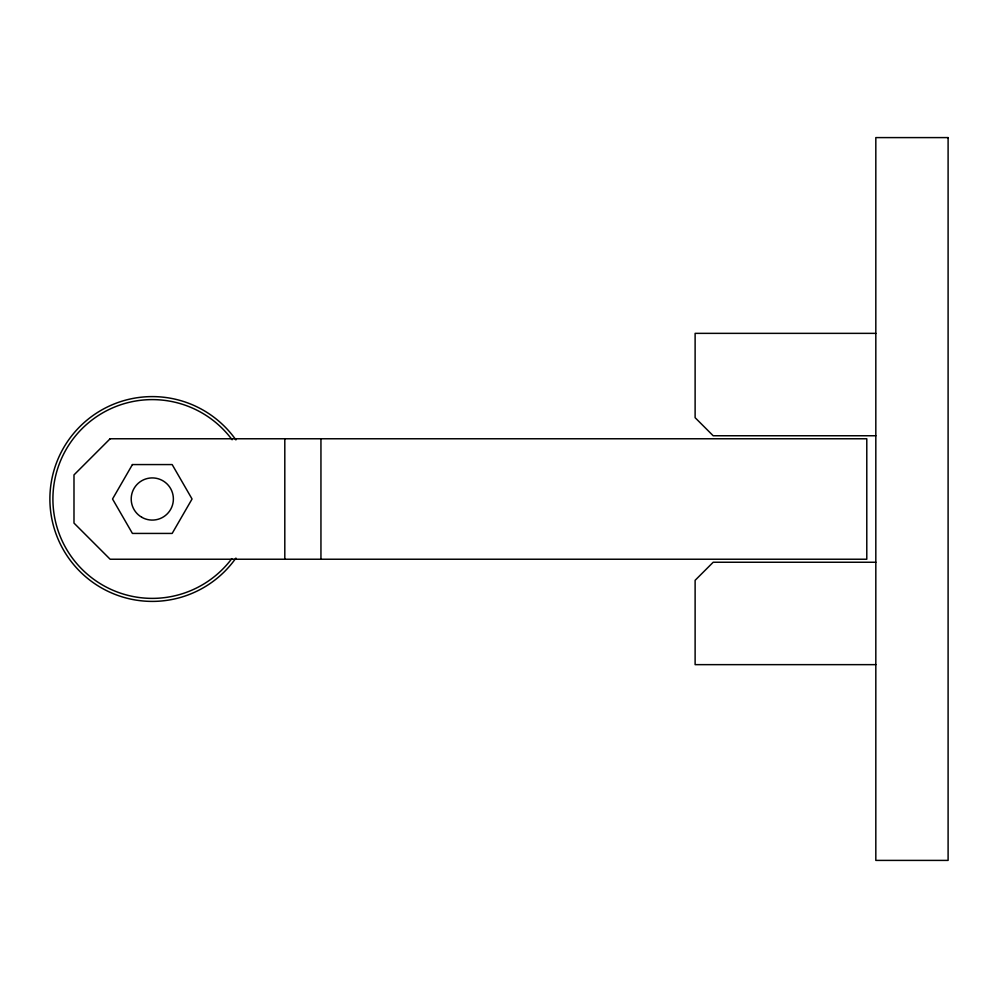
<?xml version="1.0" encoding="UTF-8"?>
<svg xmlns="http://www.w3.org/2000/svg" width="998" height="998" viewBox="0 0 998 998"><rect width="100%" height="100%" fill="white"/><g stroke="black" fill="none" stroke-linecap="round" stroke-linejoin="round"><path stroke-width="1.5" d="M875.82 333.357L695.119 333.357L695.119 417.688L713.196 435.752L875.82 435.752M875.82 562.248L713.196 562.248L695.119 580.312L695.119 664.643L875.82 664.643M320.944 438.771L320.944 559.229M284.804 438.771L284.804 559.229M235.915 558.094A102.395 102.395 0 0 1 84.106 575.397A102.395 102.395 0 0 1 84.106 422.603A102.395 102.395 0 0 1 235.915 439.906M231.81 558.618A99.388 99.388 0 0 1 85.304 572.415A99.388 99.388 0 0 1 85.653 425.26A99.388 99.388 0 0 1 232.097 439.756M132.422 464.569L112.537 499L132.422 533.431L172.167 533.431L192.053 499L172.167 464.569L132.422 464.569M110.129 438.771L73.989 474.911L73.989 523.089L110.129 559.229L866.788 559.229L866.788 438.771L110.129 438.771M948.1 137.599L875.82 137.599L875.82 860.401L948.1 860.401L948.1 137.599M141.753 517.263A21.083 21.083 0 0 0 173.378 499A21.083 21.083 0 0 0 141.753 480.737A21.083 21.083 0 0 0 141.753 517.263"/></g></svg>
